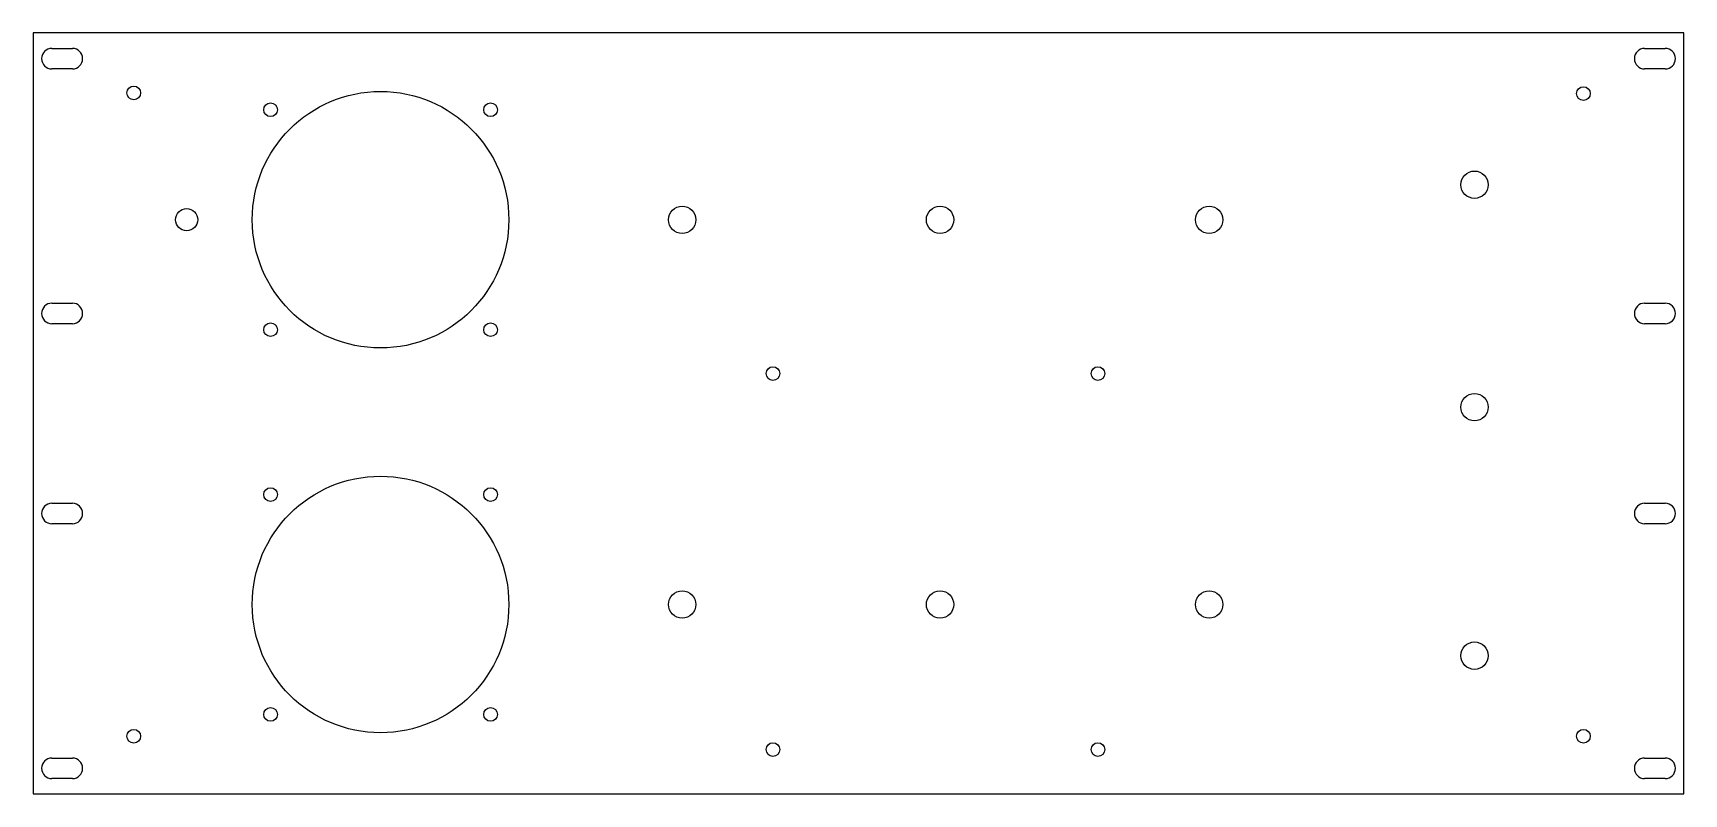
# Model space of a CAD drawing. Header units: millimetres. Extents: x 0 to 483, y 74 to 296.
import ezdxf

# ---------------------------------------------------------------- set-up
doc = ezdxf.new("R2010")
doc.units = ezdxf.units.MM

msp = doc.modelspace()

# ---------------------------------------------------------------- linework, layer by layer
at = {"color": 7, "linetype": 'Continuous', "lineweight": 25}
for p, q in [((0.42, 296.05), (0.42, 73.55)), ((483.02, 296.05), (0.42, 296.05)), ((483.02, 73.55), (483.02, 296.05)), ((5.92, 291.55), (11.92, 291.55)), ((471.52, 291.55), (477.52, 291.55)), ((11.92, 285.55), (5.92, 285.55)), ((477.52, 285.55), (471.52, 285.55)), ((5.92, 217.05), (11.92, 217.05)), ((471.52, 217.05), (477.52, 217.05)), ((11.92, 211.05), (5.92, 211.05)), ((477.52, 211.05), (471.52, 211.05)), ((5.92, 158.55), (11.92, 158.55)), ((471.52, 158.55), (477.52, 158.55)), ((11.92, 152.55), (5.92, 152.55)), ((477.52, 152.55), (471.52, 152.55)), ((5.92, 84.05), (11.92, 84.05)), ((471.52, 84.05), (477.52, 84.05)), ((11.92, 78.05), (5.92, 78.05)), ((477.52, 78.05), (471.52, 78.05)), ((0.42, 73.55), (483.02, 73.55))]:
    msp.add_line(p, q, dxfattribs=at)
for centre, radius in [((29.85, 278.54), 2), ((453.62, 278.33), 2), ((102, 241.45), 37.5), ((69.85, 273.6), 2), ((134.15, 273.6), 2), ((421.78, 251.69), 4), ((45.31, 241.45), 3.25), ((190.16, 241.45), 4), ((265.55, 241.45), 4), ((344.24, 241.45), 4), ((69.85, 209.3), 2), ((134.15, 209.3), 2), ((216.72, 196.47), 2), ((311.72, 196.47), 2), ((421.78, 186.64), 4), ((102, 128.96), 37.5), ((69.85, 161.11), 2), ((134.15, 161.11), 2), ((190.16, 128.96), 4), ((265.55, 128.96), 4), ((344.24, 128.96), 4), ((421.78, 113.99), 4), ((69.85, 96.81), 2), ((134.15, 96.81), 2), ((29.85, 90.45), 2), ((453.62, 90.45), 2), ((216.72, 86.52), 2), ((311.72, 86.52), 2)]:
    msp.add_circle(centre, radius, dxfattribs=at)
for centre, start, end in [((5.92, 288.55), 90, 270), ((11.92, 288.55), 270, 90), ((471.52, 288.55), 90, 270), ((477.52, 288.55), 270, 90), ((5.92, 214.05), 90, 270), ((11.92, 214.05), 270, 90), ((471.52, 214.05), 90, 270), ((477.52, 214.05), 270, 90), ((5.92, 155.55), 90, 270), ((11.92, 155.55), 270, 90), ((471.52, 155.55), 90, 270), ((477.52, 155.55), 270, 90), ((5.92, 81.05), 90, 270), ((11.92, 81.05), 270, 90), ((471.52, 81.05), 90, 270), ((477.52, 81.05), 270, 90)]:
    msp.add_arc(centre, 3, start, end, dxfattribs=at)

doc.saveas('drawing.dxf')
